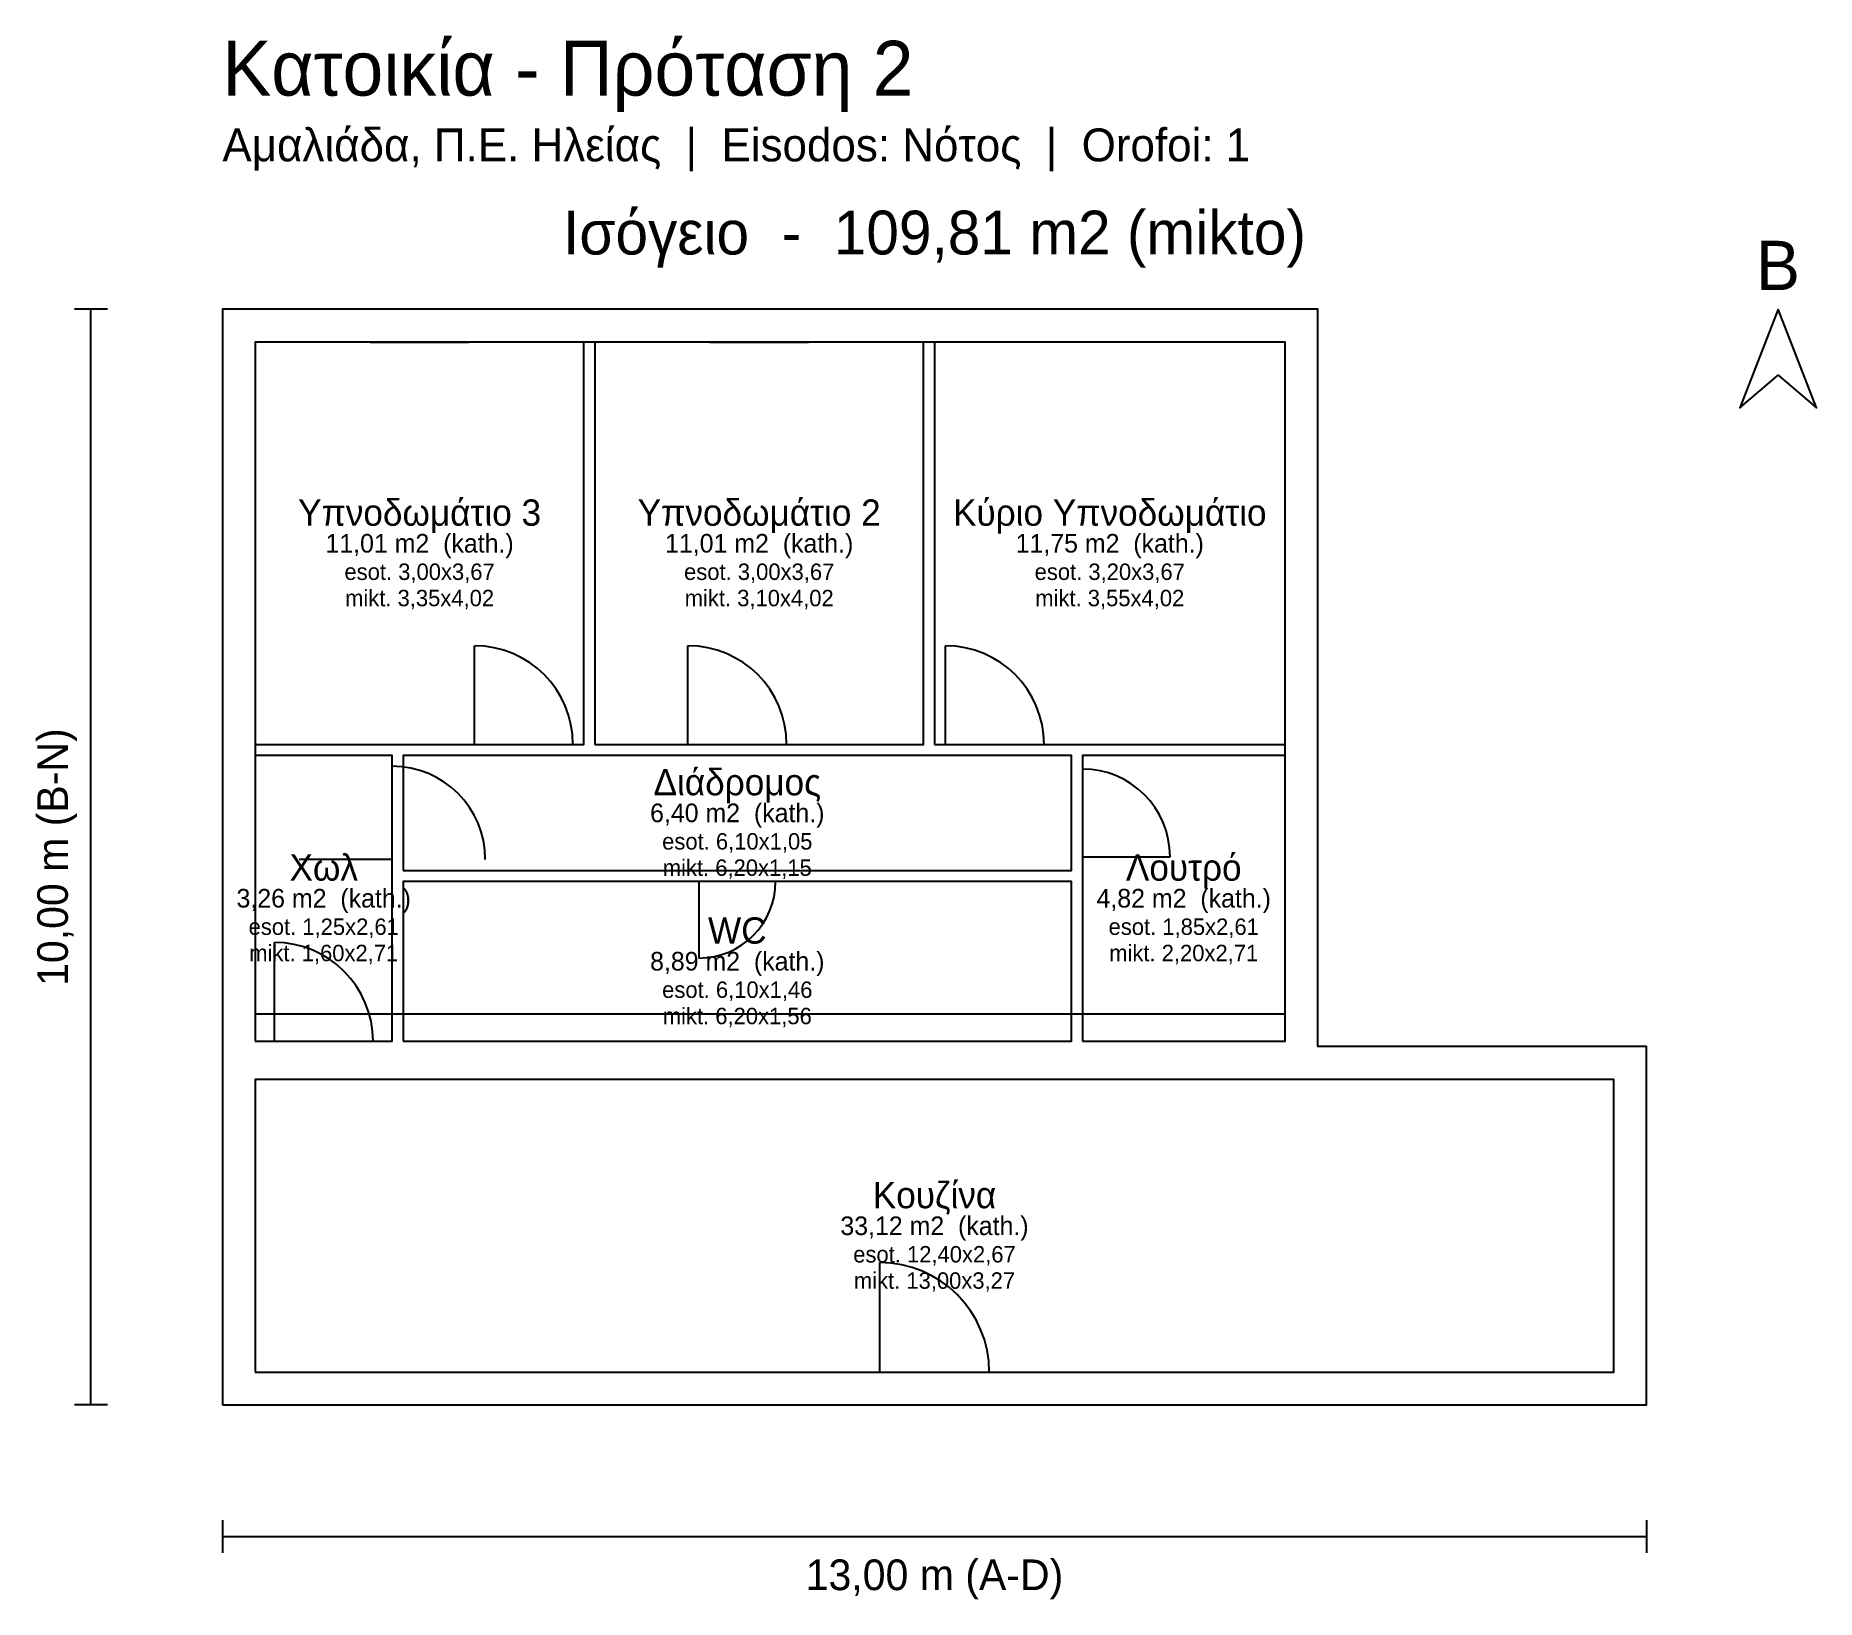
# Model space of a CAD drawing. Header units: metres. Extents: x -1.7 to 14.6, y -1.8 to 12.5.
import ezdxf
from ezdxf.enums import TextEntityAlignment as Align

# ---------------------------------------------------------------- set-up
doc = ezdxf.new("R2010")
doc.units = ezdxf.units.M
for name, color, linetype in [('DIMS', 4, 'CONTINUOUS'), ('NORTH', 2, 'CONTINUOUS'), ('OPENINGS', 1, 'CONTINUOUS'), ('OUTLINE', 7, 'CONTINUOUS'), ('ROOMS', 3, 'CONTINUOUS'), ('TEXT', 7, 'CONTINUOUS'), ('TITLE', 5, 'CONTINUOUS'), ('WALLS', 8, 'CONTINUOUS')]:
    doc.layers.add(name, color=color, linetype=linetype)

msp = doc.modelspace()

# ---------------------------------------------------------------- linework, layer by layer
at = {"layer": 'DIMS'}
for p, q in [((-1.05, 10), (-1.35, 10)), ((-1.2, 0), (-1.2, 10)), ((-1.05, 0), (-1.35, 0)), ((0, -1.05), (0, -1.35)), ((13, -1.05), (13, -1.35)), ((0, -1.2), (13, -1.2))]:
    msp.add_line(p, q, dxfattribs=at)
at = {"layer": 'NORTH'}
msp.add_lwpolyline([(14.2, 10), (13.85, 9.1), (14.2, 9.4), (14.55, 9.1)], close=True, dxfattribs=at)
at = {"layer": 'OPENINGS'}
for p, q in [((1.35, 9.7), (2.25, 9.7)), ((4.45, 9.7), (5.35, 9.7)), ((9.7, 7.4145), (9.7, 8.3145)), ((2.3, 6.029), (2.3, 6.929)), ((4.25, 6.029), (4.25, 6.929)), ((6.6, 6.029), (6.6, 6.929)), ((9.7, 4.175), (9.7, 5.075)), ((1.55, 4.979), (0.7, 4.979)), ((7.85, 5.004), (8.65, 5.004)), ((4.35, 4.779), (4.35, 4.079)), ((0.475, 3.321), (0.475, 4.221)), ((6, 0.3), (6, 1.3)), ((5.3171, 0.3), (7.6829, 0.3))]:
    msp.add_line(p, q, dxfattribs=at)
for centre, radius, start, end in [((2.3, 6.029), 0.9, 0, 90), ((4.25, 6.029), 0.9, 0, 90), ((6.6, 6.029), 0.9, 0, 90), ((1.55, 4.979), 0.85, 0, 90), ((7.85, 5.004), 0.8, 0, 90), ((4.35, 4.779), 0.7, 270, 360), ((0.475, 3.321), 0.9, 0, 90), ((6, 0.3), 1, 0, 90)]:
    msp.add_arc(centre, radius, start, end, dxfattribs=at)
at = {"layer": 'OUTLINE'}
msp.add_lwpolyline([(0, 0), (13, 0), (13, 3.271), (10, 3.271), (10, 10), (0, 10)], close=True, dxfattribs=at)
at = {"layer": 'ROOMS'}
for points in [[(0.3, 6.029), (3.3, 6.029), (3.3, 9.7), (0.3, 9.7)], [(3.4, 6.029), (6.4, 6.029), (6.4, 9.7), (3.4, 9.7)], [(6.5, 6.029), (9.7, 6.029), (9.7, 9.7), (6.5, 9.7)], [(0.3, 3.321), (1.55, 3.321), (1.55, 5.929), (0.3, 5.929)], [(1.65, 4.879), (7.75, 4.879), (7.75, 5.929), (1.65, 5.929)], [(7.85, 3.321), (9.7, 3.321), (9.7, 5.929), (7.85, 5.929)], [(1.65, 3.321), (7.75, 3.321), (7.75, 4.779), (1.65, 4.779)], [(0.3, 0.3), (12.7, 0.3), (12.7, 2.971), (0.3, 2.971)]]:
    msp.add_lwpolyline(points, close=True, dxfattribs=at)
at = {"layer": 'WALLS'}
for points in [[(0.3, 3.571), (9.7, 3.571), (9.7, 9.7), (0.3, 9.7)], [(0.3, 0.3), (12.7, 0.3), (12.7, 2.971), (0.3, 2.971)]]:
    msp.add_lwpolyline(points, close=True, dxfattribs=at)

# ---------------------------------------------------------------- texts
at = {"layer": 'DIMS'}
msp.add_text('10,00 m (B-N)', height=0.28, rotation=90, dxfattribs=at).set_placement((-1.55, 5), align=Align.MIDDLE_CENTER)
msp.add_text('13,00 m (A-D)', height=0.28, dxfattribs=at).set_placement((6.5, -1.55), align=Align.MIDDLE_CENTER)
at = {"layer": 'NORTH'}
msp.add_text('B', height=0.45, dxfattribs=at).set_placement((14.2, 10.4), align=Align.MIDDLE_CENTER)
at = {"layer": 'TEXT'}
for s, height, p in [('Υπνοδωμάτιο 3', 0.24, (1.8, 8.1445)), ('Υπνοδωμάτιο 2', 0.24, (4.9, 8.1445)), ('Κύριο Υπνοδωμάτιο', 0.24, (8.1, 8.1445)), ('11,01 m2  (kath.)', 0.17, (1.8, 7.8645)), ('11,01 m2  (kath.)', 0.17, (4.9, 7.8645)), ('11,75 m2  (kath.)', 0.17, (8.1, 7.8645)), ('esot. 3,00x3,67', 0.15, (1.8, 7.6045)), ('esot. 3,00x3,67', 0.15, (4.9, 7.6045)), ('esot. 3,20x3,67', 0.15, (8.1, 7.6045)), ('mikt. 3,35x4,02', 0.15, (1.8, 7.3645)), ('mikt. 3,10x4,02', 0.15, (4.9, 7.3645)), ('mikt. 3,55x4,02', 0.15, (8.1, 7.3645)), ('Διάδρομος', 0.24, (4.7, 5.684)), ('6,40 m2  (kath.)', 0.17, (4.7, 5.404)), ('esot. 6,10x1,05', 0.15, (4.7, 5.144)), ('Λουτρό', 0.24, (8.775, 4.905)), ('Χωλ', 0.24, (0.925, 4.905)), ('mikt. 6,20x1,15', 0.15, (4.7, 4.904)), ('3,26 m2  (kath.)', 0.17, (0.925, 4.625)), ('4,82 m2  (kath.)', 0.17, (8.775, 4.625)), ('esot. 1,25x2,61', 0.15, (0.925, 4.365)), ('WC', 0.24, (4.7, 4.33)), ('esot. 1,85x2,61', 0.15, (8.775, 4.365)), ('mikt. 1,60x2,71', 0.15, (0.925, 4.125)), ('8,89 m2  (kath.)', 0.17, (4.7, 4.05)), ('mikt. 2,20x2,71', 0.15, (8.775, 4.125)), ('esot. 6,10x1,46', 0.15, (4.7, 3.79)), ('mikt. 6,20x1,56', 0.15, (4.7, 3.55)), ('Κουζίνα', 0.24, (6.5, 1.9155)), ('33,12 m2  (kath.)', 0.17, (6.5, 1.6355)), ('esot. 12,40x2,67', 0.15, (6.5, 1.3755)), ('mikt. 13,00x3,27', 0.15, (6.5, 1.1355))]:
    msp.add_text(s, height=height, dxfattribs=at).set_placement(p, align=Align.MIDDLE_CENTER)
at = {"layer": 'TITLE'}
for s, height, p in [('Κατοικία - Πρόταση 2', 0.5, (0, 12.2)), ('Αμαλιάδα, Π.Ε. Ηλείας  |  Eisodos: Νότος  |  Orofoi: 1', 0.3, (0, 11.5))]:
    msp.add_text(s, height=height, dxfattribs=at).set_placement(p, align=Align.MIDDLE_LEFT)
msp.add_text('Ισόγειο  -  109,81 m2 (mikto)', height=0.4, dxfattribs=at).set_placement((6.5, 10.7), align=Align.MIDDLE_CENTER)

doc.saveas('drawing.dxf')
